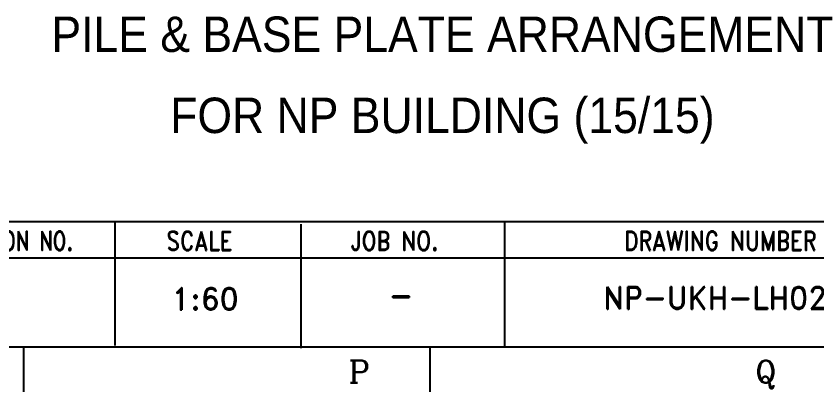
# Model space of a CAD drawing. Header units: millimetres. Extents: x 4080735 to 4152075, y -451436 to -400976.
# Drawn here: x 4140560 to 4148232, y -450812 to -447210 of the extents above; entities that cross this region are included whole.
import ezdxf
from ezdxf.enums import TextEntityAlignment as Align

# ---------------------------------------------------------------- set-up
doc = ezdxf.new("R2010")
doc.units = ezdxf.units.MM
doc.header["$LTSCALE"] = 60
doc.layers.add('1', color=7, linetype='Continuous')
doc.layers.add('TAN-TIT', color=30, linetype='Continuous')
doc.styles.add('COM', font='COMPLEX', dxfattribs={"height": 5})
doc.styles.add('KIM3', font='ROMAND.shx', dxfattribs={"width": 1.25, "height": 3})
doc.styles.add('RD', font='sanss___.ttf')
doc.styles.add('RD20', font='ROMAND.SHX', dxfattribs={"width": 0.8, "height": 2})
doc.styles.add('RD6', font='ROMAND.shx', dxfattribs={"width": 0.83, "height": 6})

# ---------------------------------------------------------------- blocks, each defined once
blk = doc.blocks.new('BORDER')
at = {"layer": 'TAN-TIT'}
for p, q in [((193237, 7521), (232823, 7521)), ((202568, 7521), (202568, 3563)), ((208506, 7436), (208506, 3477)), ((215010, 7479), (215010, 3520)), ((232823, 6348), (193237, 6348)), ((4977, 3520), (232823, 3520)), ((199656, 3520), (199656, 2078)), ((212634, 3520), (212634, 2078))]:
    blk.add_line(p, q, dxfattribs=at)
at = {"layer": 'TAN-TIT', "style": 'RD6'}
for s, width, p in [('HEC CLASSIFICATION NO.', 0.75, (193489, 6598)), ('SCALE', 0.83, (204216, 6594)), ('JOB NO.', 0.83, (210080, 6594)), ('DRAWING NUMBER', 0.83, (218836, 6599))]:
    blk.add_text(s, height=612, dxfattribs=dict(at, width=width)).set_placement(p)
at = {"layer": 'TAN-TIT', "style": 'COM'}
for s, p in [('P', (210039, 2366)), ('Q', (223017, 2366))]:
    blk.add_text(s, height=721, dxfattribs=at).set_placement(p)

msp = doc.modelspace()

# ---------------------------------------------------------------- block references
at = {"layer": '1', "xscale": 0.3, "yscale": 0.3, "zscale": 0.3}
msp.add_blockref('BORDER', (4080734.8, -451435.5), dxfattribs=at)

# ---------------------------------------------------------------- texts
at = {"style": 'RD', "width": 0.9}
for s, p in [('PILE & BASE PLATE ARRANGEMENT', (4144643.9, -447385.1)), ('FOR NP BUILDING (15/15)', (4144643.9, -448161.9))]:
    msp.add_text(s, height=339.31, dxfattribs=at).set_placement(p, align=Align.MIDDLE_CENTER)
for s, height, style, p in [('1:60', 212.07, 'RD20', (4142369.8, -450026.2)), ('NP-UKH-LH020', 212.069, 'KIM3', (4147347.7, -450017.2)), ('-', 212.1, 'RD20', (4144247.3, -449996.8))]:
    msp.add_text(s, height=height, dxfattribs=dict(style=style)).set_placement(p, align=Align.CENTER)

doc.saveas('drawing.dxf')
